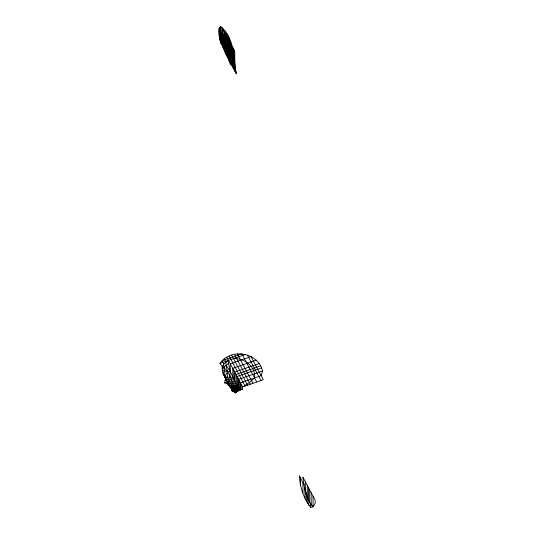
<?xml version="1.0" encoding="UTF-8"?>
<svg xmlns="http://www.w3.org/2000/svg" width="534" height="534" viewBox="0 0 534 534"><rect width="100%" height="100%" fill="white"/><g stroke="black" fill="none" stroke-linecap="round" stroke-linejoin="round"><path stroke-width="0.8" d="M241.181 384.233L241.214 389.666L237.69 391.242L235.674 393.011C230.087 389.58 227.925 382.498 224.694 377.057L224.781 370.983L223.799 367.205L223.773 363.914L222.091 360.75C234.079 348.275 258.736 353.508 262.568 370.996L261.153 375.642L240.447 382.851L240.487 389.513L242.616 389.346L242.603 386.903L226.863 357.313M262.568 370.996L238.578 379.34L238.631 387.664L233.124 391.255L240.487 389.513L238.071 386.936L233.965 379.974L225.862 379.474L227.204 377.151L227.577 371.497L226.016 365.283L225.995 361.878L224.313 358.728M236.495 73.765L236.095 71.763L222.571 46.331C219.26 41.018 218.613 34.256 219.107 28.108L220.649 26.7C232.711 36.018 234.039 53.04 232.711 67.117L236.495 73.765L233.445 68.025L233.311 48.247L222.444 27.821L222.571 46.331L226.169 54.815L232.711 67.117M226.957 380.722L228.151 382.965L226.943 383.385L224.66 382.918L225.555 378.079M256.113 360.21L232.731 368.34L232.791 377.445L224.694 377.057L227.577 371.497L230.368 371.464L233.965 379.974L233.899 370.536M227.204 377.151L229.193 381.136L227.938 383.238L236.041 383.666L235.975 374.447L260.826 365.803M220.702 34.516L221.183 33.729L222.484 33.589C233.158 43.942 234.326 59.614 236.101 73.505M242.616 389.346C233.171 392.684 231.382 376.624 227.577 371.497L224.781 370.983L222.257 369.648L222.237 366.611L223.773 363.914L228.499 360.39L228.525 363.607L223.799 367.205L222.257 369.648L224.694 377.057M313.084 506.592L315.187 503.288L315.167 500.231L302.885 477.129C304.106 487.081 305.835 499.13 313.084 506.592L313.011 496.173M231.169 379.787L232.791 377.445M228.372 379.601L230 377.298L230.314 363.801L251.027 356.599L263.309 379.701L242.603 386.903L249.405 382.604L254.538 377.945C256.146 366.831 243.925 357.667 233.492 358.654M259.284 363.534L234.72 372.078L234.78 381.516L231.99 381.329L229.033 385.147L237.129 385.495L237.069 376.503L261.56 367.986M234.78 381.516L229.967 386.703L238.071 386.936L238.01 378.272M224.961 376.877L223.112 374.294L222.237 366.611L219.895 363.387L222.091 360.75L241.849 353.875L256.694 382.004M236.041 383.666L232.484 386.749L230.534 387.557L238.631 387.664M228.091 35.805L228.245 58.493L230.441 64.48L230.848 64.16L230.695 41.252M237.129 385.495L235.274 386.843L233.051 387.564L231.382 388.966L239.479 388.699L239.426 380.929M239.479 388.699L235.634 390.628L234.539 392.483L239.826 390.014M219.895 363.387L245.647 354.422M225.081 380.675L226.643 380.128M224.66 382.918L227.584 381.903M226.943 383.385L228.085 384.874L228.999 384.553L229.667 386.596L231.135 387.724L231.623 390.721L233.211 391.622L234.847 391.789M231.623 390.721L232.557 390.394L233.211 391.622M238.071 386.936L233.892 388.685L232.397 390.334L234.907 389.7L240.487 389.513M304.233 484.992L299.267 475.647C299.954 486.708 303.512 498.663 310.688 507.3L312.817 506.953M241.214 389.666L238.424 389.974L235.187 392.85L237.69 391.242L235.634 390.628L233.892 388.685L229.193 381.136L226.676 381.016M229.193 381.136L231.99 381.329M228.085 384.874L229.547 385.588M230.848 64.16L232.237 66.002L232.19 59.301M223.799 367.205L227.577 371.497M226.016 365.283L230.368 371.464L228.525 363.607M221.23 27.047L234.74 52.459M234.76 55.176L219.821 27.027L219.908 39.73L235.494 69.053L235.521 72.571M219.107 28.108L234.773 57.579M218.96 29.537L234.786 59.307M218.813 30.965L234.8 61.03M218.947 32.808L234.806 62.638M219.087 34.65L234.82 64.24M219.334 36.886L235.16 66.643M247.402 355.123L260.919 380.535M237.283 353.828L252.956 383.299M234.446 354.463L250.272 384.233M231.602 355.103L247.589 385.168M229.233 356.205L245.093 386.035M233.311 48.247L234.733 51.124L234.867 71.302M222.571 46.331L220.722 37.727M311.148 492.662L311.229 505.237M310.668 504.129L310.688 507.3M309.64 489.832L309.727 502.514M308.799 499.824L308.832 505.364M308.545 487.776L308.632 500.231M307.284 485.406L307.364 497.187M307.277 495.365L307.33 503.195M306.176 491.834L306.236 500.712M305.301 481.668L305.361 490.953M304.907 487.816L304.974 498.082M302.905 482.496L302.978 492.915M300.495 477.957L300.542 485.206M231.643 58.266L231.696 65.555M230.381 55.896L230.441 64.48M229.186 38.094L229.346 61.55M226.83 33.622L226.983 56.07M226.122 47.873L226.169 54.815M224.847 30.638L224.994 52.158M220.649 26.7L220.762 43.261"/></g></svg>
